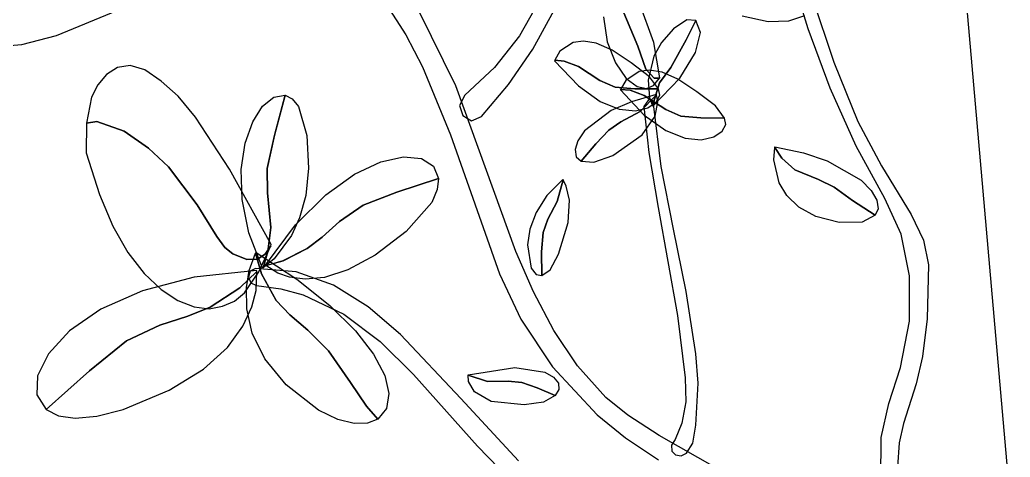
# Model space of a CAD drawing. Extents: x 6 to 220, y -6 to 77.
# Drawn here: x 172.29 to 218.22, y 28.33 to 48.6 of the extents above; entities that cross this region are included whole.
import ezdxf

# ---------------------------------------------------------------- set-up
doc = ezdxf.new("R2010")
doc.units = 0

msp = doc.modelspace()

# ---------------------------------------------------------------- linework, layer by layer
at = {"layer": 'Layer 1'}
for p, q in [((218.223891, 26.354212), (215.029141, 62.862712)), ((208.853905, 48.182174), (208.043935, 50.772606)), ((208.616, 50.9185), (210.042079, 46.633615)), ((189.28953, 49.29517), (190.189043, 47.901433)), ((196.388776, 49.493561), (195.45774, 47.857614)), ((200.10092, 49.397376), (200.95024, 47.376347)), ((200.950411, 47.376239), (200.10092, 49.39709)), ((201.695892, 47.539187), (201.03423, 49.377052)), ((173.99725, 47.878663), (176.807829, 49.028346)), ((192.511913, 45.534845), (190.806742, 48.989508)), ((196.080893, 47.245212), (197.066053, 49.038567)), ((199.355854, 48.73189), (199.533411, 47.578995)), ((205.800077, 48.778085), (206.991883, 48.514051)), ((207.952425, 48.550272), (208.702196, 48.799373)), ((203.228842, 48.593878), (202.608063, 48.18776)), ((203.19113, 47.66565), (203.644943, 48.569889)), ((203.644944, 48.56989), (203.191131, 47.665651)), ((203.644943, 48.569889), (203.228842, 48.593878)), ((203.856015, 48.017496), (203.644944, 48.56989)), ((206.991883, 48.514051), (207.952425, 48.550272)), ((172.389053, 47.461601), (173.99725, 47.878663)), ((190.189043, 47.901433), (190.966862, 46.416412)), ((195.45774, 47.857614), (194.304711, 46.382542)), ((202.608063, 48.18776), (202.058581, 47.54166)), ((203.621766, 47.080425), (203.856015, 48.017496)), ((209.879509, 45.431646), (208.853905, 48.182174)), ((171.06711, 47.347804), (172.389053, 47.461601)), ((197.953813, 47.547619), (197.338567, 47.139535)), ((198.428367, 47.613214), (197.953813, 47.547619)), ((199.027844, 47.514696), (198.428367, 47.613214)), ((199.76247, 47.198201), (199.027844, 47.514696)), ((199.533411, 47.578995), (199.921604, 46.600831)), ((200.95024, 47.376347), (201.33, 46.3045)), ((201.33, 46.3045), (200.950411, 47.376239)), ((201.977135, 45.910236), (201.695892, 47.539187)), ((202.058581, 47.54166), (201.702699, 46.914781)), ((203.191131, 47.665651), (202.484141, 46.395331)), ((202.484377, 46.395368), (203.19113, 47.66565)), ((194.947889, 45.594931), (196.080893, 47.245212)), ((197.338567, 47.139535), (197.1003, 46.721345)), ((200.64247, 46.609867), (199.76247, 47.198201)), ((201.702699, 46.914781), (201.428975, 45.794517)), ((202.898304, 45.896499), (203.621766, 47.080425)), ((177.407956, 46.477471), (176.811825, 46.384102)), ((178.088151, 46.286671), (177.407956, 46.477471)), ((190.966862, 46.416412), (192.261185, 43.2613)), ((197.09975, 46.721344), (197.090154, 46.695662)), ((197.090154, 46.695662), (198.194183, 45.534159)), ((197.53719, 46.684867), (197.09975, 46.721344)), ((197.1003, 46.721345), (197.537037, 46.684856)), ((197.537037, 46.684856), (198.199, 46.4363)), ((198.199, 46.4363), (197.53719, 46.684867)), ((198.199, 46.4363), (199.192352, 45.783874)), ((198.199, 46.4363), (198.199, 46.4363)), ((199.192599, 45.783844), (198.199, 46.4363)), ((198.199, 46.4363), (198.199, 46.4363)), ((199.921604, 46.600831), (200.417376, 45.882806)), ((201.495807, 45.952786), (200.64247, 46.609867)), ((201.955, 45.6805), (202.484377, 46.395368)), ((202.484141, 46.395331), (201.955, 45.6805)), ((210.042079, 46.633615), (211.160054, 43.892758)), ((176.308044, 46.068078), (175.904897, 45.590909)), ((176.811825, 46.384102), (176.308044, 46.068078)), ((178.844127, 45.750191), (178.088151, 46.286671)), ((194.304711, 46.382542), (192.92935, 45.0985)), ((201.007776, 46.199202), (200.392449, 45.790054)), ((201.482192, 46.265239), (201.007776, 46.199202)), ((201.71391, 45.898814), (201.33, 46.3045)), ((201.33, 46.3045), (201.33, 46.3045)), ((201.33, 46.3045), (201.714528, 45.898736)), ((201.33, 46.3045), (201.33, 46.3045)), ((202.081415, 46.166972), (201.482192, 46.265239)), ((201.91078, 45.395187), (201.495807, 45.952786)), ((202.815675, 45.850443), (202.081415, 46.166972)), ((175.904897, 45.590909), (175.610669, 45.014108)), ((179.625751, 45.064533), (178.844127, 45.750191)), ((195.302133, 37.859911), (192.511913, 45.534845)), ((193.704332, 44.115803), (194.947889, 45.594931)), ((198.194183, 45.534159), (199.202982, 44.813128)), ((199.192352, 45.783874), (199.89826, 45.479358)), ((199.898366, 45.479328), (199.192599, 45.783844)), ((199.89826, 45.479358), (200.81435, 45.40196)), ((200.813794, 45.401955), (199.898366, 45.479328)), ((200.392449, 45.790054), (200.1536, 45.371196)), ((200.417376, 45.882806), (200.917674, 45.51033)), ((200.917674, 45.51033), (201.354968, 45.417788)), ((201.354968, 45.417788), (201.681509, 45.547654)), ((201.428975, 45.794517), (201.501378, 44.97863)), ((201.955, 45.6805), (201.634396, 44.61878)), ((201.634397, 44.61878), (201.955, 45.6805)), ((201.641734, 44.60354), (202.898304, 45.896499)), ((201.681509, 45.547654), (201.965284, 45.886814)), ((201.965284, 45.886814), (201.71391, 45.898814)), ((201.714528, 45.898736), (201.965282, 45.887094)), ((201.955, 45.6805), (201.955, 45.6805)), ((201.955, 45.6805), (201.955, 45.6805)), ((201.965282, 45.887094), (201.977135, 45.910236)), ((203.6952, 45.261694), (202.815675, 45.850443)), ((180.438623, 44.082756), (179.625751, 45.064533)), ((183.551148, 44.595053), (184.068589, 45.019916)), ((184.068589, 45.019916), (184.589473, 45.103018)), ((184.589473, 45.103018), (184.099818, 43.244588)), ((184.099818, 43.2443), (184.589473, 45.10273)), ((184.589473, 45.10273), (184.922169, 44.940205)), ((192.92935, 45.0985), (192.679363, 44.626819)), ((200.15359, 45.371204), (200.14597, 45.347215)), ((200.14597, 45.347215), (201.249292, 44.18584)), ((200.591248, 45.33568), (200.15359, 45.371204)), ((200.1536, 45.371196), (200.590825, 45.335662)), ((200.590825, 45.335662), (201.252, 45.0887)), ((201.252, 45.0887), (200.591248, 45.33568)), ((201.811017, 45.13069), (200.652547, 44.800266)), ((201.910224, 45.395182), (200.813794, 45.401955)), ((200.81435, 45.40196), (201.91078, 45.395187)), ((201.062, 44.3495), (201.816944, 45.114886)), ((201.816945, 45.114611), (201.062, 44.3495)), ((201.252, 45.0887), (202.24634, 44.435286)), ((201.252, 45.0887), (201.252, 45.0887)), ((202.245916, 44.43527), (201.252, 45.0887)), ((201.252, 45.0887), (201.252, 45.0887)), ((201.805263, 44.783124), (201.977451, 45.101506)), ((201.816944, 45.114886), (201.811017, 45.13069)), ((201.873517, 44.790264), (201.816945, 45.114611)), ((201.977451, 45.101506), (201.910224, 45.395182)), ((204.550083, 44.604297), (203.6952, 45.261694)), ((211.079313, 42.736948), (209.879509, 45.431646)), ((175.610669, 45.014108), (175.382107, 43.807661)), ((183.091128, 43.867982), (183.551148, 44.595053)), ((184.922169, 44.940205), (185.21269, 44.584429)), ((185.21269, 44.584429), (185.597573, 43.24063)), ((192.679363, 44.626819), (192.835723, 44.161595)), ((199.202982, 44.813128), (200.09252, 44.455038)), ((200.652547, 44.800266), (199.716952, 44.388698)), ((201.442964, 44.889516), (201.236342, 44.585775)), ((201.236342, 44.585775), (201.460644, 42.441404)), ((201.417691, 44.517566), (201.805263, 44.783124)), ((201.595156, 44.868826), (201.442964, 44.889516)), ((201.501378, 44.97863), (201.634397, 44.61878)), ((201.675197, 44.707695), (201.595156, 44.868826)), ((201.634396, 44.61878), (201.641734, 44.60354)), ((202.040204, 41.805782), (201.675197, 44.707695)), ((201.754749, 44.137836), (201.873517, 44.790264)), ((204.96576, 44.047014), (204.550083, 44.604297)), ((192.835723, 44.161595), (193.232642, 43.919149)), ((193.232642, 43.919149), (193.704332, 44.115803)), ((199.716952, 44.388698), (198.481539, 43.452633)), ((200.09252, 44.455038), (200.838767, 44.382361)), ((200.171379, 43.865733), (201.062, 44.3495)), ((201.062, 44.3495), (200.17166, 43.865596)), ((200.838767, 44.382361), (201.417691, 44.517566)), ((201.062, 44.3495), (201.062, 44.3495)), ((201.062, 44.3495), (201.062, 44.3495)), ((201.159361, 43.273743), (201.754749, 44.137836)), ((201.249292, 44.18584), (202.257642, 43.464807)), ((202.952436, 44.130971), (202.245916, 44.43527)), ((202.24634, 44.435286), (202.95277, 44.130882)), ((203.86933, 44.054361), (202.952436, 44.130971)), ((202.95277, 44.130882), (203.86933, 44.05407)), ((175.38267, 43.807657), (175.371099, 42.428156)), ((175.382107, 43.807661), (175.866788, 43.881356)), ((175.86767, 43.881352), (175.38267, 43.807657)), ((175.866788, 43.881356), (177.125957, 43.442184)), ((177.12652, 43.44218), (175.86767, 43.881352)), ((182.013544, 41.674938), (180.438623, 44.082756)), ((182.742507, 42.878259), (183.091128, 43.867982)), ((199.600779, 43.482911), (200.171379, 43.865733)), ((200.17166, 43.865596), (199.601025, 43.482767)), ((204.96576, 44.047305), (203.86933, 44.054361)), ((203.86933, 44.05407), (204.96576, 44.047014)), ((204.860048, 43.434638), (205.032581, 43.75322)), ((205.032581, 43.75322), (204.96576, 44.047305)), ((211.160054, 43.892758), (212.260619, 41.829071)), ((177.125957, 43.442184), (178.260998, 42.647221)), ((178.261376, 42.647289), (177.12652, 43.44218)), ((183.767956, 41.712947), (184.099818, 43.2443)), ((184.099818, 43.244588), (183.768282, 41.712953)), ((185.597573, 43.24063), (185.677349, 41.726788)), ((192.261185, 43.2613), (194.53096, 36.83227)), ((198.481539, 43.452633), (198.165296, 42.993389)), ((199.004032, 42.846663), (199.600779, 43.482911)), ((199.601025, 43.482767), (199.00404, 42.84639)), ((199.786075, 42.314401), (201.159361, 43.273743)), ((202.257642, 43.464807), (203.146956, 43.106643)), ((204.472223, 43.169032), (204.860048, 43.434638)), ((182.559264, 41.66544), (182.742507, 42.878259)), ((198.165296, 42.993389), (198.039079, 42.583507)), ((198.323877, 42.04233), (199.004032, 42.846663)), ((199.00404, 42.84639), (198.323885, 42.042057)), ((203.146956, 43.106643), (203.893171, 43.033876)), ((203.893171, 43.033876), (204.472223, 43.169032)), ((212.411885, 40.314006), (211.079313, 42.736948)), ((175.371099, 42.428156), (175.983521, 40.495777)), ((178.260998, 42.647221), (179.181513, 41.779999)), ((179.181751, 41.780105), (178.261376, 42.647289)), ((198.039079, 42.583507), (198.094677, 42.255612)), ((198.908719, 41.99609), (199.786075, 42.314401)), ((201.460644, 42.441404), (201.903293, 39.906959)), ((207.25719, 42.110496), (207.30612, 42.679611)), ((207.305563, 42.67961), (207.312336, 42.709243)), ((207.627684, 42.187693), (207.305563, 42.67961)), ((207.30612, 42.679611), (207.627515, 42.187576)), ((207.312336, 42.709243), (208.632729, 42.434626)), ((208.632729, 42.434626), (209.736794, 42.064665)), ((187.812391, 41.447454), (189.034983, 42.023732)), ((189.034983, 42.023732), (190.090134, 42.251222)), ((190.090134, 42.251222), (190.924024, 42.169663)), ((190.924024, 42.169663), (191.482834, 41.818792)), ((191.482834, 41.818792), (191.712743, 41.238344)), ((198.094677, 42.255612), (198.323877, 42.04233)), ((198.323885, 42.042057), (198.908719, 41.99609)), ((202.601557, 38.902077), (202.040204, 41.805782)), ((207.515811, 41.04071), (207.25719, 42.110496)), ((207.627515, 42.187576), (208.24, 41.6399)), ((208.24, 41.6399), (207.627684, 42.187693)), ((209.736794, 42.064665), (211.305881, 41.159843)), ((212.260619, 41.829071), (213.63447, 39.5757)), ((179.181513, 41.779999), (180.519495, 40.020798)), ((180.519565, 40.020904), (179.181751, 41.780105)), ((183.948107, 38.190871), (182.013544, 41.674938)), ((182.595377, 40.26908), (182.559264, 41.66544)), ((183.769865, 40.580056), (183.767956, 41.712947)), ((183.768282, 41.712953), (183.770352, 40.579986)), ((185.677349, 41.726788), (185.548819, 40.458985)), ((186.476178, 40.482653), (187.812391, 41.447454)), ((208.24, 41.6399), (209.328282, 41.19152)), ((208.24, 41.6399), (208.24, 41.6399)), ((209.327852, 41.191397), (208.24, 41.6399)), ((208.24, 41.6399), (208.24, 41.6399)), ((189.77782, 40.61209), (191.71217, 41.238623)), ((191.712743, 41.238344), (189.778393, 40.611811)), ((191.71217, 41.238623), (191.650998, 40.726871)), ((197.474878, 41.20307), (196.738205, 40.453017)), ((197.485884, 41.188114), (197.211, 40.1786)), ((197.211, 40.1786), (197.486449, 41.18783)), ((197.486449, 41.18783), (197.474878, 41.20307)), ((197.634456, 40.884238), (197.485884, 41.188114)), ((197.779324, 40.238335), (197.634456, 40.884238)), ((207.864766, 40.458964), (207.515811, 41.04071)), ((210.058907, 40.846822), (209.327852, 41.191397)), ((209.328282, 41.19152), (210.05931, 40.846944)), ((211.305881, 41.159843), (211.77587, 40.685545)), ((175.983521, 40.495777), (176.603515, 39.035279)), ((183.935, 38.9788), (183.769865, 40.580056)), ((183.770352, 40.579986), (183.935, 38.9788)), ((185.080162, 39.089592), (186.476178, 40.482653)), ((185.548819, 40.458985), (185.268523, 39.420847)), ((188.206186, 40.005952), (189.77782, 40.61209)), ((189.778393, 40.611811), (188.206525, 40.00585)), ((191.650998, 40.726871), (191.391283, 40.138204)), ((196.738205, 40.453017), (196.240321, 39.668915)), ((208.415782, 39.921129), (207.864766, 40.458964)), ((210.909816, 40.221178), (210.058907, 40.846822)), ((210.05931, 40.846944), (210.91038, 40.22117)), ((211.77587, 40.685545), (212.039468, 40.237031)), ((180.519495, 40.020798), (181.420968, 38.548618)), ((181.420977, 38.548671), (180.519565, 40.020904)), ((182.904824, 38.728734), (182.595377, 40.26908)), ((187.11453, 39.256121), (188.206186, 40.005952)), ((188.206525, 40.00585), (187.114674, 39.256164)), ((191.391283, 40.138204), (190.2051, 38.781033)), ((197.211, 40.1786), (196.781987, 39.355747)), ((196.782227, 39.355712), (197.211, 40.1786)), ((197.211, 40.1786), (197.211, 40.1786)), ((197.211, 40.1786), (197.211, 40.1786)), ((197.72512, 39.205134), (197.779324, 40.238335)), ((211.957426, 39.538483), (210.909816, 40.221178)), ((210.91038, 40.22117), (211.95799, 39.538475)), ((212.039468, 40.237031), (212.099159, 39.844584)), ((213.164871, 38.66093), (212.411885, 40.314006)), ((196.240321, 39.668915), (195.949745, 38.895297)), ((201.903293, 39.906959), (202.788, 34.8931)), ((209.210585, 39.483565), (208.415782, 39.921129)), ((211.95799, 39.538475), (211.361619, 39.224291)), ((212.099159, 39.844584), (211.957426, 39.538483)), ((213.63447, 39.5757), (214.200004, 38.381944)), ((183.678163, 37.228534), (185.080162, 39.089592)), ((185.268523, 39.420847), (184.893004, 38.595999)), ((186.314814, 38.531001), (187.11453, 39.256121)), ((187.114674, 39.256164), (186.314834, 38.531099)), ((196.781987, 39.355747), (196.567785, 38.736082)), ((196.567986, 38.736055), (196.782227, 39.355712)), ((197.276475, 37.739364), (197.72512, 39.205134)), ((210.2909, 39.202631), (209.210585, 39.483565)), ((211.361619, 39.224291), (210.2909, 39.202631)), ((176.603515, 39.035279), (177.304666, 37.821647)), ((183.541583, 37.083958), (182.904824, 38.728734)), ((183.794065, 37.857103), (183.935, 38.9788)), ((183.935, 38.9788), (183.794136, 37.857108)), ((183.935, 38.9788), (183.935, 38.9788)), ((183.935, 38.9788), (183.935, 38.9788)), ((184.893004, 38.595999), (184.082462, 37.520676)), ((190.2051, 38.781033), (188.768424, 37.685354)), ((195.949745, 38.895297), (195.834993, 38.176696)), ((196.567785, 38.736082), (196.486536, 37.8435)), ((196.486819, 37.8435), (196.567986, 38.736055)), ((203.19249, 36.003882), (202.601557, 38.902077)), ((213.556013, 36.730598), (213.164871, 38.66093)), ((181.420968, 38.548618), (181.795848, 38.040174)), ((181.795849, 38.040197), (181.420977, 38.548671)), ((183.92694, 38.125395), (183.948107, 38.190871)), ((186.314834, 38.531099), (185.619, 37.999)), ((185.619, 37.999), (186.314814, 38.531001)), ((195.834993, 38.176696), (196.007037, 37.082677)), ((214.200004, 38.381944), (214.438909, 37.24391)), ((177.304666, 37.821647), (178.059734, 36.847669)), ((181.795848, 38.040174), (182.167, 37.7475)), ((182.167, 37.7475), (181.795849, 38.040197)), ((182.820852, 37.492278), (182.167, 37.7475)), ((182.167, 37.7475), (182.167, 37.7475)), ((182.167, 37.7475), (182.821085, 37.492341)), ((182.167, 37.7475), (182.167, 37.7475)), ((182.921002, 36.982169), (183.22459, 37.782451)), ((183.22459, 37.782451), (183.499449, 36.824569)), ((183.224599, 37.78245), (183.247741, 37.821397)), ((183.499906, 36.824516), (183.224599, 37.78245)), ((183.247741, 37.821397), (185.139542, 36.574205)), ((183.665993, 37.733521), (183.308813, 37.50505)), ((183.309013, 37.505177), (183.665919, 37.733649)), ((183.375867, 36.911981), (183.927501, 38.125397)), ((183.569523, 37.10202), (183.794065, 37.857103)), ((183.794136, 37.857108), (183.570087, 37.10202)), ((183.665919, 37.733649), (183.92694, 38.125395)), ((183.927501, 38.125397), (183.665993, 37.733521)), ((185.619, 37.999), (184.49544, 37.430076)), ((184.495786, 37.43008), (185.619, 37.999)), ((185.619, 37.999), (185.619, 37.999)), ((185.619, 37.999), (185.619, 37.999)), ((188.768424, 37.685354), (187.508869, 37.005986)), ((196.115137, 35.984566), (195.302133, 37.859911)), ((196.486536, 37.8435), (196.504316, 36.74312)), ((196.504599, 36.74312), (196.486819, 37.8435)), ((196.894629, 37.011689), (197.276475, 37.739364)), ((183.308813, 37.50505), (182.820852, 37.492278)), ((182.821085, 37.492341), (183.309013, 37.505177)), ((184.082462, 37.520676), (183.569523, 37.10202)), ((183.70187, 37.204263), (183.678163, 37.228534)), ((183.70129, 37.204543), (184.495786, 37.43008)), ((184.49544, 37.430076), (183.70187, 37.204263)), ((214.438909, 37.24391), (214.367683, 34.73983)), ((178.059734, 36.847669), (178.841475, 36.106131)), ((183.272889, 36.98101), (180.380762, 36.674578)), ((183.27882, 36.935863), (182.490478, 36.180083)), ((182.49093, 36.180031), (183.27938, 36.93529)), ((182.713585, 35.943377), (183.375867, 36.911981)), ((182.799412, 36.185509), (182.921002, 36.982169)), ((182.969736, 36.943726), (182.902431, 36.678319)), ((183.223449, 37.07605), (182.969736, 36.943726)), ((185.106195, 36.922083), (183.223449, 37.07605)), ((183.247738, 36.055176), (183.27882, 36.935863)), ((183.27938, 36.93529), (183.272889, 36.98101)), ((183.499449, 36.824569), (184.185, 35.5893)), ((184.185, 35.5893), (183.499906, 36.824516)), ((183.570087, 37.10202), (183.541583, 37.083958)), ((184.252652, 36.855995), (183.70129, 37.204543)), ((184.798328, 36.667934), (184.252652, 36.855995)), ((186.838461, 36.294472), (185.106195, 36.922083)), ((187.508869, 37.005986), (186.426976, 36.663148)), ((194.53096, 36.83227), (195.526458, 34.727932)), ((196.007037, 37.082677), (196.230869, 36.796325)), ((196.230869, 36.796325), (196.504599, 36.74312)), ((196.504316, 36.74312), (196.894629, 37.011689)), ((180.380762, 36.674578), (177.971884, 36.045775)), ((182.902431, 36.678319), (183.008273, 36.413165)), ((183.008273, 36.413165), (183.274, 36.2816)), ((185.523282, 36.577058), (184.798328, 36.667934)), ((185.139542, 36.574205), (186.671229, 35.353536)), ((186.426976, 36.663148), (185.523282, 36.577058)), ((188.444183, 35.292952), (186.838461, 36.294472)), ((213.557265, 34.634055), (213.556013, 36.730598)), ((177.971884, 36.045775), (176.043489, 35.184582)), ((178.841475, 36.106131), (179.622647, 35.589819)), ((182.490478, 36.180083), (181.117, 35.2874)), ((181.117, 35.2874), (182.49093, 36.180031)), ((182.251923, 35.561078), (182.713585, 35.943377)), ((182.819394, 35.200151), (182.799412, 36.185509)), ((183.056051, 35.293769), (183.247738, 36.055176)), ((183.274, 36.2816), (184.391739, 36.138263)), ((183.274, 36.2816), (183.274, 36.2816)), ((183.274, 36.2816), (183.274, 36.2816)), ((184.391739, 36.138263), (185.432826, 35.860008)), ((185.432826, 35.860008), (187.319378, 34.956475)), ((197.053861, 34.205686), (196.115137, 35.984566)), ((203.646237, 33.118495), (203.19249, 36.003882)), ((179.622647, 35.589819), (180.376009, 35.29152)), ((181.690331, 35.320107), (182.251923, 35.561078)), ((184.185, 35.5893), (184.809487, 34.919265)), ((184.185, 35.5893), (184.185, 35.5893)), ((184.809257, 34.919279), (184.185, 35.5893)), ((184.185, 35.5893), (184.185, 35.5893)), ((176.043489, 35.184582), (174.592811, 34.18098)), ((180.082358, 34.858241), (181.117, 35.2874)), ((181.117, 35.2874), (180.082474, 34.858312)), ((180.376009, 35.29152), (181.074318, 35.20402)), ((181.074318, 35.20402), (181.690331, 35.320107)), ((181.117, 35.2874), (181.117, 35.2874)), ((181.117, 35.2874), (181.117, 35.2874)), ((182.638595, 34.393995), (183.056051, 35.293769)), ((183.072023, 34.082832), (182.819394, 35.200151)), ((185.644305, 34.21921), (184.809257, 34.919279)), ((184.809487, 34.919265), (185.644582, 34.219148)), ((186.671229, 35.353536), (187.853395, 34.186306)), ((187.319378, 34.956475), (189.002321, 33.686461)), ((189.947295, 34.017257), (188.444183, 35.292952)), ((178.776861, 34.445981), (180.082358, 34.858241)), ((180.082474, 34.858312), (178.77699, 34.446132)), ((195.526458, 34.727932), (196.992253, 32.5117)), ((202.788, 34.8931), (203.155771, 32.007451)), ((202.788, 34.8931), (202.788, 34.8931)), ((213.140582, 32.482346), (213.557265, 34.634055)), ((214.367683, 34.73983), (214.155062, 32.995766)), ((174.592811, 34.18098), (173.617086, 33.124952)), ((178.77699, 34.446132), (177.240843, 33.715023)), ((177.240906, 33.714868), (178.776861, 34.445981)), ((181.914117, 33.41261), (182.638595, 34.393995)), ((183.648376, 32.89029), (183.072023, 34.082832)), ((186.609561, 33.253804), (185.644305, 34.21921)), ((185.644582, 34.219148), (186.609746, 33.253654)), ((187.853395, 34.186306), (188.696634, 33.099434)), ((192.741431, 31.042284), (189.947295, 34.017257)), ((198.158077, 32.562827), (197.053861, 34.205686)), ((177.240843, 33.715023), (175.51433, 32.32915)), ((175.514889, 32.32915), (177.240906, 33.714868)), ((189.002321, 33.686461), (190.55032, 32.165426)), ((173.617086, 33.124952), (173.113545, 32.106478)), ((180.801365, 32.40637), (181.914117, 33.41261)), ((187.624441, 31.787777), (186.609561, 33.253804)), ((186.609746, 33.253654), (187.62444, 31.78749)), ((188.696634, 33.099434), (189.211538, 32.119837)), ((203.758597, 31.764004), (203.646237, 33.118495)), ((184.63953, 31.679261), (183.648376, 32.89029)), ((214.155062, 32.995766), (213.86845, 31.72264)), ((175.51433, 32.32915), (173.5114, 30.54212)), ((173.511959, 30.54212), (175.514889, 32.32915)), ((179.219083, 31.432033), (180.801365, 32.40637)), ((190.55032, 32.165426), (193.516152, 28.832139)), ((193.080252, 32.147071), (195.242344, 32.48348)), ((195.242344, 32.48348), (196.638122, 32.272942)), ((196.638122, 32.272942), (197.048287, 32.038702)), ((196.992253, 32.5117), (199.071086, 30.29753)), ((199.467553, 31.095545), (198.158077, 32.562827)), ((212.59787, 30.82344), (213.140582, 32.482346)), ((173.113545, 32.106478), (173.079425, 31.21554)), ((187.62444, 31.78749), (188.361816, 30.688976)), ((188.361604, 30.689259), (187.624441, 31.787777)), ((189.211538, 32.119837), (189.408702, 31.274434)), ((193.102464, 31.83946), (193.077424, 32.130417)), ((193.077424, 32.130417), (193.978, 31.8434)), ((193.077994, 32.130702), (193.080252, 32.147071)), ((193.978, 31.8434), (193.077994, 32.130702)), ((193.372771, 31.357448), (193.102464, 31.83946)), ((193.978, 31.8434), (194.938012, 31.848586)), ((194.93862, 31.848493), (193.978, 31.8434)), ((193.978, 31.8434), (193.978, 31.8434)), ((193.978, 31.8434), (193.978, 31.8434)), ((194.938012, 31.848586), (195.570697, 31.791846)), ((195.571404, 31.792049), (194.93862, 31.848493)), ((195.570697, 31.791846), (196.2894, 31.5386)), ((196.289958, 31.539447), (195.571404, 31.792049)), ((197.048287, 32.038702), (197.266447, 31.759086)), ((197.266447, 31.759086), (197.292459, 31.464548)), ((203.155771, 32.007451), (203.178326, 30.895937)), ((203.643415, 29.806055), (203.758597, 31.764004)), ((213.86845, 31.72264), (213.275767, 29.896125)), ((177.08602, 30.546353), (179.219083, 31.432033)), ((186.13656, 30.506481), (184.63953, 31.679261)), ((189.408702, 31.274434), (189.298719, 30.590141)), ((194.145575, 30.91634), (193.372771, 31.357448)), ((196.2894, 31.5386), (197.125624, 31.184694)), ((197.126182, 31.185541), (196.289958, 31.539447)), ((197.292459, 31.464548), (197.126182, 31.185541)), ((173.079425, 31.21554), (173.511959, 30.54212)), ((195.412349, 28.16743), (192.741431, 31.042284)), ((195.678104, 30.748097), (194.145575, 30.91634)), ((196.58411, 30.883316), (195.678104, 30.748097)), ((197.125624, 31.184694), (196.58411, 30.883316)), ((200.494041, 30.277901), (199.467553, 31.095545)), ((203.178326, 30.895937), (202.999667, 29.91132)), ((212.233169, 29.246), (212.59787, 30.82344)), ((173.5114, 30.54212), (174.077713, 30.251872)), ((175.865657, 30.224461), (177.08602, 30.546353)), ((187.034882, 30.07458), (186.13656, 30.506481)), ((188.892181, 30.093877), (188.361604, 30.689259)), ((188.361816, 30.688976), (188.89218, 30.09359)), ((189.298719, 30.590141), (188.892181, 30.093877)), ((174.077713, 30.251872), (174.862677, 30.136144)), ((174.862677, 30.136144), (175.865657, 30.224461)), ((187.798638, 29.891625), (187.034882, 30.07458)), ((188.42026, 29.912875), (187.798638, 29.891625)), ((188.89218, 30.09359), (188.42026, 29.912875)), ((199.071086, 30.29753), (200.384999, 29.22683)), ((201.936234, 29.340438), (200.494041, 30.277901)), ((202.999667, 29.91132), (202.678357, 29.141843)), ((213.275767, 29.896125), (213.070951, 28.9962)), ((203.504668, 28.976884), (203.643415, 29.806055)), ((200.384999, 29.22683), (201.9057, 28.19938)), ((205.531643, 27.293627), (201.936234, 29.340438)), ((202.678357, 29.141843), (202.521301, 28.88375)), ((203.215849, 28.513475), (203.504668, 28.976884)), ((212.231582, 27.076793), (212.233169, 29.246)), ((213.070951, 28.9962), (212.994656, 27.874138)), ((193.516152, 28.832139), (195.071316, 27.250808)), ((202.521301, 28.88375), (202.531637, 28.615313)), ((202.531637, 28.615313), (202.702205, 28.434241)), ((202.955958, 28.385355), (203.215849, 28.513475)), ((202.702205, 28.434241), (202.955958, 28.385355))]:
    msp.add_line(p, q, dxfattribs=at)

doc.saveas('drawing.dxf')
